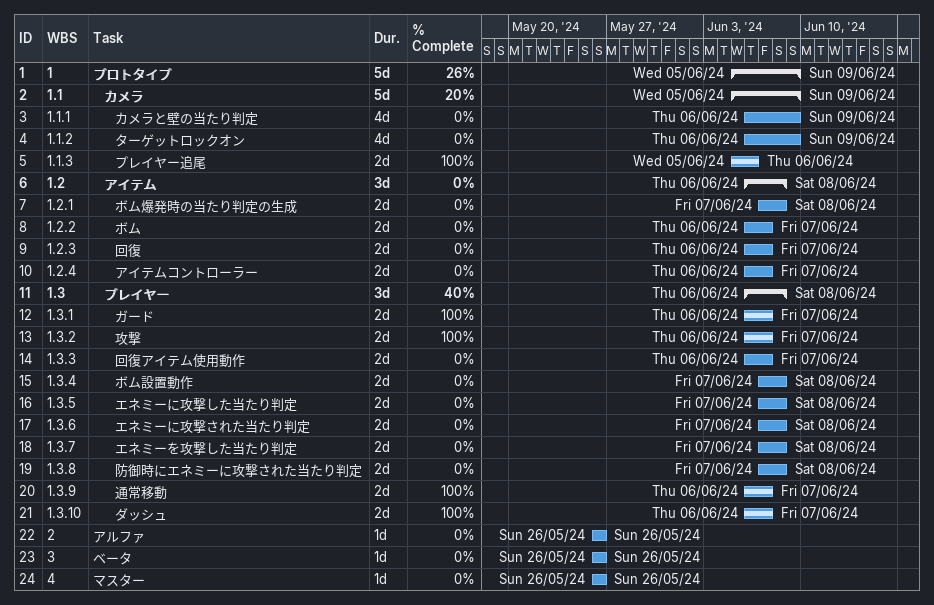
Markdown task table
| ID | WBS | Task | Duration | Start | Finish | % complete |
|---|---|---|---|---|---|---|
| 1 | 1 | **プロトタイプ** | 5d | 2024-06-05 | 2024-06-09 | 26 |
| 2 | 1.1 | **カメラ** | 5d | 2024-06-05 | 2024-06-09 | 20 |
| 3 | 1.1.1 | カメラと壁の当たり判定 | 4d | 2024-06-06 | 2024-06-09 | 0 |
| 4 | 1.1.2 | ターゲットロックオン | 4d | 2024-06-06 | 2024-06-09 | 0 |
| 5 | 1.1.3 | プレイヤー追尾 | 2d | 2024-06-05 | 2024-06-06 | 100 |
| 6 | 1.2 | **アイテム** | 3d | 2024-06-06 | 2024-06-08 | 0 |
| 7 | 1.2.1 | ボム爆発時の当たり判定の生成 | 2d | 2024-06-07 | 2024-06-08 | 0 |
| 8 | 1.2.2 | ボム | 2d | 2024-06-06 | 2024-06-07 | 0 |
| 9 | 1.2.3 | 回復 | 2d | 2024-06-06 | 2024-06-07 | 0 |
| 10 | 1.2.4 | アイテムコントローラー | 2d | 2024-06-06 | 2024-06-07 | 0 |
| 11 | 1.3 | **プレイヤー** | 3d | 2024-06-06 | 2024-06-08 | 40 |
| 12 | 1.3.1 | ガード | 2d | 2024-06-06 | 2024-06-07 | 100 |
| 13 | 1.3.2 | 攻撃 | 2d | 2024-06-06 | 2024-06-07 | 100 |
| 14 | 1.3.3 | 回復アイテム使用動作 | 2d | 2024-06-06 | 2024-06-07 | 0 |
| 15 | 1.3.4 | ボム設置動作 | 2d | 2024-06-07 | 2024-06-08 | 0 |
| 16 | 1.3.5 | エネミーに攻撃した当たり判定 | 2d | 2024-06-07 | 2024-06-08 | 0 |
| 17 | 1.3.6 | エネミーに攻撃された当たり判定 | 2d | 2024-06-07 | 2024-06-08 | 0 |
| 18 | 1.3.7 | エネミーを攻撃した当たり判定 | 2d | 2024-06-07 | 2024-06-08 | 0 |
| 19 | 1.3.8 | 防御時にエネミーに攻撃された当たり判定 | 2d | 2024-06-07 | 2024-06-08 | 0 |
| 20 | 1.3.9 | 通常移動 | 2d | 2024-06-06 | 2024-06-07 | 100 |
| 21 | 1.3.10 | ダッシュ | 2d | 2024-06-06 | 2024-06-07 | 100 |
| 22 | 2 | アルファ | 1d | 2024-05-26 | 2024-05-26 | 0 |
| 23 | 3 | ベータ | 1d | 2024-05-26 | 2024-05-26 | 0 |
| 24 | 4 | マスター | 1d | 2024-05-26 | 2024-05-26 | 0 |
